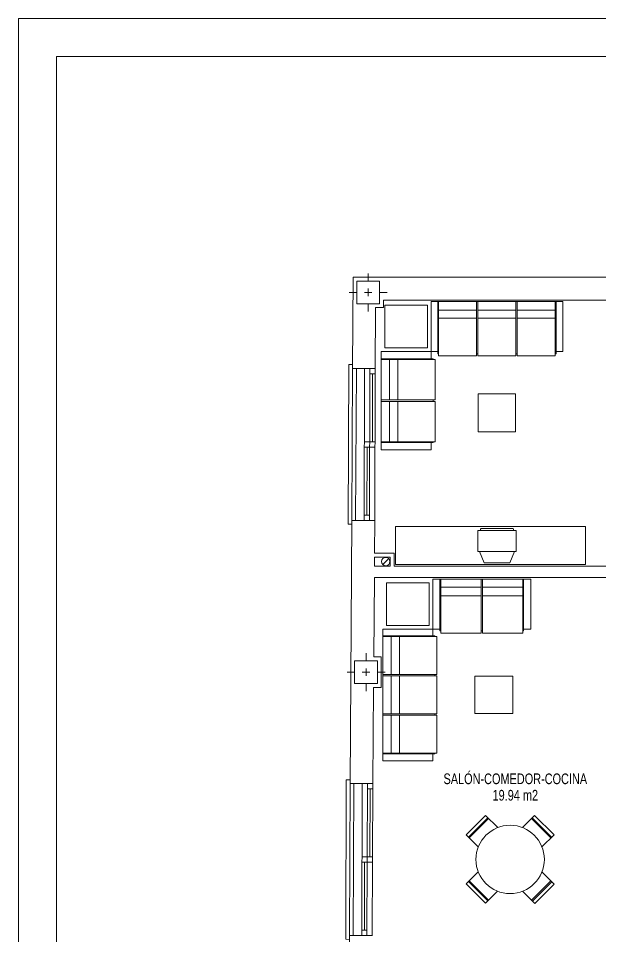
# Model space of a CAD drawing. Header units: millimetres. Extents: x 1426 to 1585, y -58 to 4.
# Drawn here: x 1425.96 to 1433.61, y -40.1 to -28.03 of the extents above; entities that cross this region are included whole.
import ezdxf
from ezdxf.enums import TextEntityAlignment as Align

# ---------------------------------------------------------------- set-up
doc = ezdxf.new("R2010")
doc.units = ezdxf.units.MM
doc.header["$LTSCALE"] = 0.35
doc.linetypes.add('DASHDOT', pattern=[1, 0.5, -0.25, 0, -0.25])
doc.layers.get('0').update_dxf_attribs({"color": 5, "lineweight": 0})
for name, color, linetype, lineweight in [('BAJANTES', 9, 'Continuous', 0), ('CARPINTERIA', 4, 'Continuous', 0), ('ESCALERAS', 7, 'Continuous', 0), ('FORMATO', 7, 'Continuous', 0), ('GRAFISMOS', 8, 'DASHDOT', 0), ('MUEBLES', 7, 'Continuous', 0), ('MUROS', 1, 'Continuous', 0), ('PILARES', 7, 'Continuous', 0), ('SUPERFICIES', 2, 'Continuous', 0), ('TEXTOS', 3, 'Continuous', 0)]:
    doc.layers.add(name, color=color, linetype=linetype, lineweight=lineweight)
doc.styles.add('SWIS721 Lt', font='swisscl.ttf')

# ---------------------------------------------------------------- blocks, each defined once
blk = doc.blocks.new('PILAR 30x30')
at = {"layer": 'GRAFISMOS', "ltscale": 0.5}
for p, q in [((0, 0.25), (0, -0.25)), ((0.25, 0), (-0.25, 0))]:
    blk.add_line(p, q, dxfattribs=at)
at = {"layer": 'PILARES'}
blk.add_lwpolyline([(0.15, -0.15), (0.15, 0.15), (-0.15, 0.15), (-0.15, -0.15)], close=True, dxfattribs=at)
blk = doc.blocks.new('PSO_012A')
at = {"color": 0, "linetype": 'ByBlock'}
for p, q in [((0.681, 0), (-0.681, 0)), ((-0.681, 0), (-0.681, -0.602)), ((-0.581, -0.625), (-0.581, 0)), ((-0.57, 0), (-0.57, -0.652)), ((-0.01, -0.652), (-0.01, 0)), ((0.01, -0.652), (0.01, 0)), ((0.57, 0), (0.57, -0.652)), ((0.581, 0), (0.581, -0.625)), ((0.681, -0.602), (0.681, 0)), ((-0.57, -0.099), (-0.01, -0.099)), ((0.01, -0.099), (0.57, -0.099)), ((-0.01, -0.202), (-0.57, -0.202)), ((0.01, -0.202), (0.57, -0.202)), ((-0.681, -0.602), (-0.581, -0.602)), ((-0.581, -0.625), (-0.574, -0.625)), ((-0.57, -0.652), (-0.01, -0.652)), ((-0.01, -0.625), (0.01, -0.625)), ((0.57, -0.652), (0.01, -0.652)), ((0.581, -0.625), (0.57, -0.625)), ((0.581, -0.602), (0.681, -0.602))]:
    blk.add_line(p, q, dxfattribs=at)
blk = doc.blocks.new('PSO_013A')
at = {"color": 0, "linetype": 'ByBlock'}
for p, q in [((-0.972, -0.602), (-0.972, 0)), ((-0.972, 0), (0.972, 0)), ((-0.873, 0), (-0.873, -0.602)), ((-0.862, -0.652), (-0.862, 0)), ((-0.301, -0.652), (-0.301, 0)), ((-0.282, -0.652), (-0.282, 0)), ((0.278, 0), (0.278, -0.652)), ((0.297, -0.652), (0.297, 0)), ((0.858, 0), (0.858, -0.652)), ((0.869, -0.602), (0.869, 0)), ((0.972, 0), (0.972, -0.602)), ((-0.301, -0.103), (-0.862, -0.103)), ((0.278, -0.103), (-0.282, -0.103)), ((0.858, -0.103), (0.297, -0.103)), ((-0.862, -0.202), (-0.301, -0.202)), ((-0.282, -0.202), (0.278, -0.202)), ((0.297, -0.202), (0.858, -0.202)), ((-0.873, -0.602), (-0.972, -0.602)), ((-0.873, -0.629), (-0.873, -0.606)), ((-0.873, -0.629), (-0.862, -0.629)), ((-0.301, -0.652), (-0.862, -0.652)), ((-0.282, -0.629), (-0.301, -0.629)), ((0.278, -0.652), (-0.282, -0.652)), ((0.278, -0.629), (0.297, -0.629)), ((0.858, -0.652), (0.297, -0.652)), ((0.854, -0.629), (0.869, -0.629)), ((0.972, -0.602), (0.869, -0.602)), ((0.869, -0.629), (0.869, -0.606))]:
    blk.add_line(p, q, dxfattribs=at)
blk = doc.blocks.new('M TV')
at = {"layer": 'MUEBLES'}
for p, q in [((-0.23, -0.172), (-0.168, -0.023)), ((0.168, -0.023), (-0.168, -0.023)), ((0.23, -0.172), (0.168, -0.023)), ((-0.252, -0.172), (-0.252, -0.45)), ((0.252, -0.172), (-0.252, -0.172)), ((0.252, -0.45), (0.252, -0.172)), ((0.252, -0.45), (-0.252, -0.45)), ((0.205, -0.474), (-0.209, -0.474)), ((0.215, -0.45), (0.215, -0.464))]:
    blk.add_line(p, q, dxfattribs=at)
blk.add_lwpolyline([(-0.219, -0.464), (-0.219, -0.45)], dxfattribs=at)
for centre, start, end in [((-0.209, -0.464), 180, 270), ((0.205, -0.464), 270, 0)]:
    blk.add_arc(centre, 0.0101, start, end, dxfattribs=at)
blk = doc.blocks.new('M MESA o90')
at = {"layer": 'MUEBLES'}
for p, q in [((-0.18, 0.412), (-0.18, 0.638)), ((-0.18, 0.638), (0.18, 0.638)), ((0.18, 0.638), (0.18, 0.412)), ((-0.18, 0.58), (-0.18, 0.594)), ((-0.18, 0.594), (0.18, 0.594)), ((0.18, 0.58), (-0.18, 0.58)), ((-0.638, -0.178), (-0.638, 0.182)), ((-0.638, 0.182), (-0.412, 0.182)), ((-0.594, -0.178), (-0.594, 0.182)), ((-0.58, 0.182), (-0.58, -0.178)), ((0.638, 0.182), (0.412, 0.182)), ((0.58, 0.182), (0.58, -0.178)), ((0.594, -0.178), (0.594, 0.182)), ((0.638, -0.178), (0.638, 0.182)), ((-0.412, -0.178), (-0.638, -0.178)), ((-0.58, -0.178), (-0.594, -0.178)), ((0.412, -0.178), (0.638, -0.178)), ((0.58, -0.178), (0.594, -0.178)), ((-0.18, -0.638), (-0.18, -0.412)), ((0.18, -0.412), (0.18, -0.638)), ((-0.18, -0.58), (0.18, -0.58)), ((0.18, -0.594), (-0.18, -0.594)), ((0.18, -0.58), (0.18, -0.594)), ((0.18, -0.638), (-0.18, -0.638))]:
    blk.add_line(p, q, dxfattribs=at)
blk.add_circle((0, 0), 0.45, dxfattribs=at)
blk = doc.blocks.new('C VC200')
at = {"layer": 'CARPINTERIA'}
for p, q in [((2, 0), (0, 0)), ((0.07, 0), (0.07, -0.07)), ((0.965, 0), (0.965, -0.14)), ((1.035, 0), (1.035, -0.14)), ((2, -0.07), (0, -0.07)), ((0.965, -0.035), (0.07, -0.035)), ((1.93, -0.105), (1.035, -0.105)), ((1.93, -0.07), (1.93, -0.14)), ((2, -0.14), (0, -0.14)), ((-0.05, -0.35), (-0.05, -0.3)), ((2.05, -0.35), (-0.05, -0.35)), ((2.05, -0.3), (2.05, -0.35))]:
    blk.add_line(p, q, dxfattribs=at)
blk = doc.blocks.new('bajante')
at = {"layer": 'BAJANTES'}
blk.add_line((-0.039, -0.039), (0.039, 0.039), dxfattribs=at)
blk.add_circle((0, 0), 0.055, dxfattribs=at)

msp = doc.modelspace()

# ---------------------------------------------------------------- linework, layer by layer
at = {"layer": 'CARPINTERIA'}
msp.add_line((1430.655, -32.635), (1430.647, -34.635), dxfattribs=at)
at = {"layer": 'ESCALERAS'}
for p, q in [((1430.357, -32.634), (1430.345, -34.634)), ((1430.407, -32.634), (1430.395, -34.634)), ((1430.646, -35.115), (1430.852, -35.115)), ((1430.646, -35.115), (1430.646, -35.235)), ((1430.852, -35.235), (1430.852, -35.115)), ((1430.852, -35.235), (1430.646, -35.235)), ((1430.324, -38.094), (1430.315, -40.094)), ((1430.374, -38.094), (1430.365, -40.094))]:
    msp.add_line(p, q, dxfattribs=at)
at = {"layer": 'FORMATO'}
msp.add_lwpolyline([(1478.459, -28.03), (1478.459, -57.73), (1425.959, -57.73), (1425.959, -28.03)], close=True, dxfattribs=at)
at = {"layer": 'FORMATO', "color": 1}
msp.add_lwpolyline([(1477.959, -28.53), (1477.959, -57.23), (1426.459, -57.23), (1426.459, -28.53)], close=True, dxfattribs=at)
at = {"layer": 'MUEBLES'}
for points in [[(1431.341, -32.364), (1431.341, -31.804), (1430.781, -31.804), (1430.781, -32.364)], [(1432.01, -32.967), (1432.01, -33.467), (1432.501, -33.467), (1432.501, -32.967)], [(1430.922, -35.215), (1433.422, -35.215), (1433.422, -34.715), (1430.922, -34.715)], [(1431.362, -36.014), (1431.362, -35.454), (1430.802, -35.454), (1430.802, -36.014)], [(1431.965, -36.683), (1432.465, -36.683), (1432.465, -37.174), (1431.965, -37.174)]]:
    msp.add_lwpolyline(points, close=True, dxfattribs=at)
at = {"layer": 'MUROS', "lineweight": 0}
for p, q in [((1430.357, -32.634), (1430.364, -31.435)), ((1430.364, -31.435), (1474.164, -31.435)), ((1430.655, -32.635), (1430.659, -31.835)), ((1430.659, -31.835), (1430.761, -31.835)), ((1430.761, -31.835), (1430.761, -31.735)), ((1430.761, -31.735), (1435.838, -31.735)), ((1430.324, -38.094), (1430.345, -34.634)), ((1430.646, -35.065), (1430.647, -34.635)), ((1430.646, -35.065), (1430.902, -35.065)), ((1430.902, -35.235), (1430.902, -35.065)), ((1434.418, -35.235), (1430.902, -35.235)), ((1430.635, -36.43), (1430.646, -35.385)), ((1430.635, -36.43), (1430.733, -36.43)), ((1430.733, -36.43), (1430.733, -36.83)), ((1430.623, -38.095), (1430.632, -36.83)), ((1430.733, -36.83), (1430.632, -36.83))]:
    msp.add_line(p, q, dxfattribs=at)
at = {"layer": 'MUROS'}
for p, q in [((1430.357, -32.634), (1430.655, -32.635)), ((1430.345, -34.634), (1430.647, -34.635)), ((1434.452, -35.385), (1430.646, -35.385)), ((1430.324, -38.094), (1430.623, -38.095)), ((1430.315, -40.094), (1430.616, -40.095))]:
    msp.add_line(p, q, dxfattribs=at)
at = {"layer": 'MUROS', "lineweight": 0}
msp.add_lwpolyline([(1430.307, -42.141), (1430.315, -40.094)], dxfattribs=at)

# ---------------------------------------------------------------- block references
at = {"layer": 'BAJANTES'}
msp.add_blockref('bajante', (1430.792, -35.175), dxfattribs=at)
at = {"layer": 'CARPINTERIA'}
for p, rotation in [((1430.655, -32.635), 269.7792271341423), ((1430.623, -38.095), 269.7911070659358)]:
    msp.add_blockref('C VC200', p, dxfattribs=dict(at, rotation=rotation))
at = {"layer": 'MUEBLES', "yscale": 1.091629447774096, "zscale": 0.8895866038723401}
for name, p, xscale in [('PSO_013A', (1432.257, -31.755), 0.8921662729419495), ('PSO_012A', (1432.056, -35.405), 0.9477224144802676)]:
    msp.add_blockref(name, p, dxfattribs=dict(at, xscale=xscale))
at = {"layer": 'MUEBLES', "yscale": 1.091629447774096, "zscale": 0.8895866038723401, "rotation": 90}
for name, p, xscale in [('PSO_012A', (1430.732, -33.058), -0.9477224144802676), ('PSO_013A', (1430.753, -36.93), -0.8921662729418358)]:
    msp.add_blockref(name, p, dxfattribs=dict(at, xscale=xscale))
at = {"layer": 'MUEBLES'}
for name, p, rotation in [('M TV', (1432.255, -35.215), 180), ('M MESA o90', (1432.429, -39.093), 45.00000000000864)]:
    msp.add_blockref(name, p, dxfattribs=dict(at, rotation=rotation))
at = {"layer": 'PILARES'}
for p in [(1430.561, -31.635), (1430.533, -36.63)]:
    msp.add_blockref('PILAR 30x30', p, dxfattribs=at)

# ---------------------------------------------------------------- texts
at = {"layer": 'SUPERFICIES', "style": 'SWIS721 Lt'}
msp.add_text('19.94 m2', height=0.14, dxfattribs=at).set_placement((1432.497, -38.178), align=Align.TOP_CENTER)
at = {"layer": 'TEXTOS', "style": 'SWIS721 Lt'}
msp.add_text('SALÓN-COMEDOR-COCINA', height=0.14, dxfattribs=at).set_placement((1432.497, -38.015), align=Align.MIDDLE)

doc.saveas('drawing.dxf')
